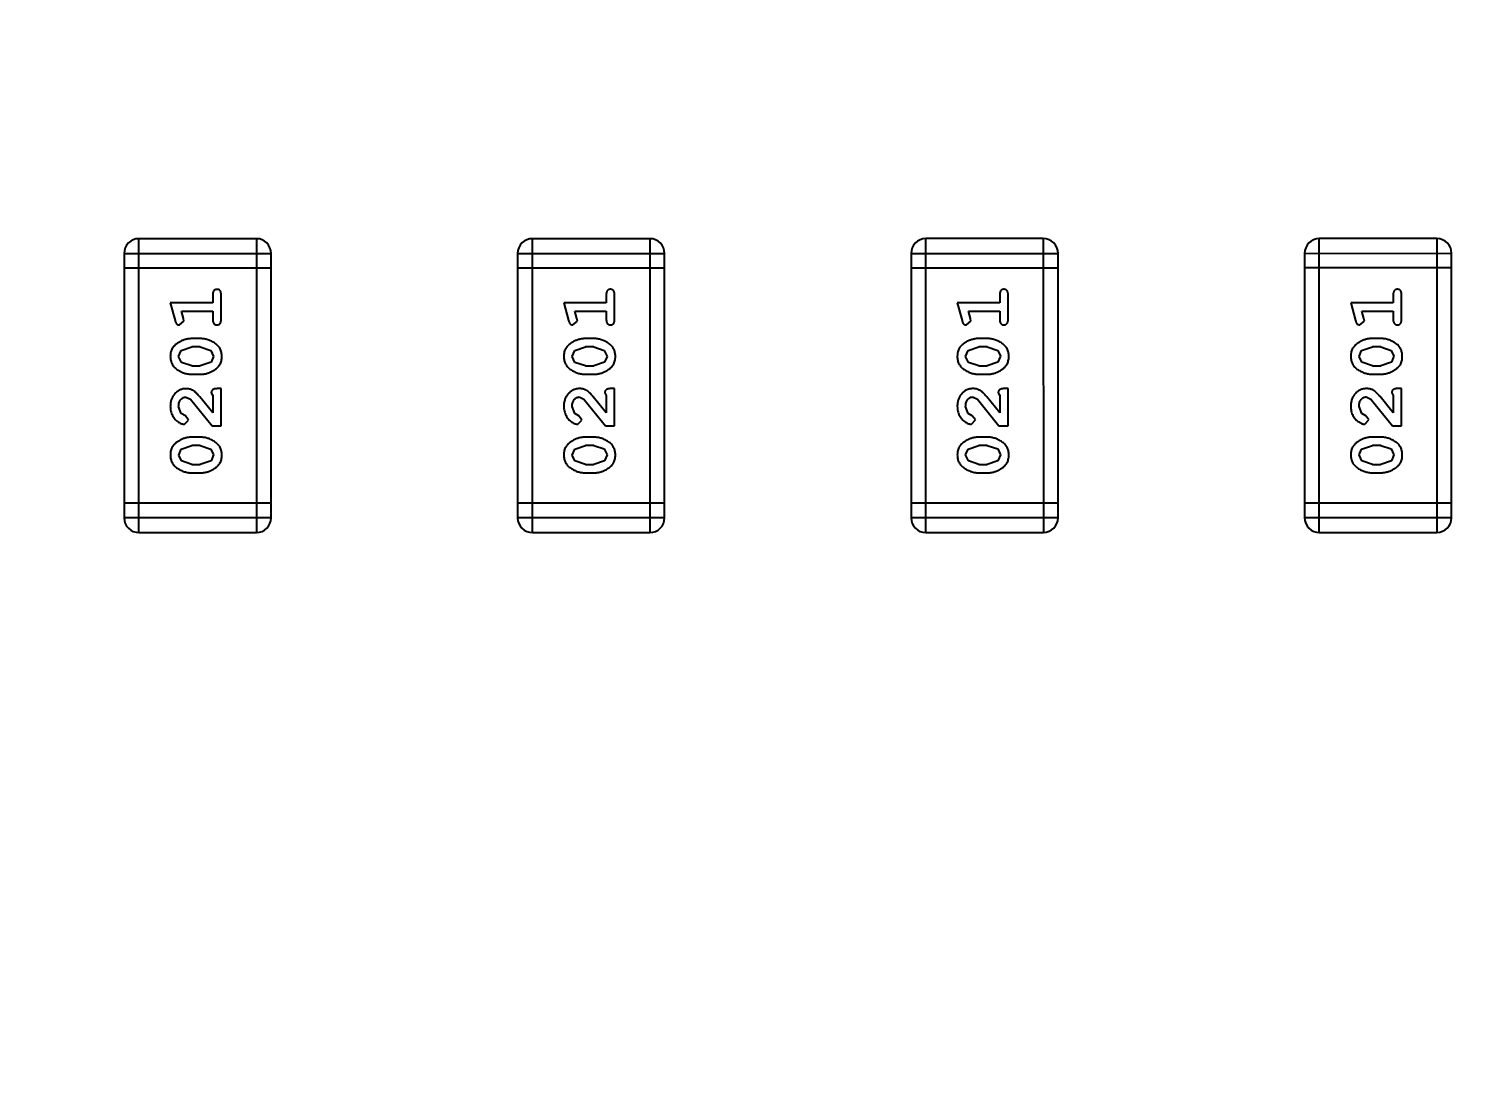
# Model space of a CAD drawing. Header units: millimetres. Extents: x -49 to 153, y -182 to -55.
# Drawn here: x 134.983 to 137.971, y -121.981 to -119.811 of the extents above; entities that cross this region are included whole.
import ezdxf

# ---------------------------------------------------------------- set-up
doc = ezdxf.new("R2010")
doc.units = ezdxf.units.MM
doc.header["$LTSCALE"] = 1.21
doc.header["$MEASUREMENT"] = 0
doc.header["$PDMODE"] = 3
doc.header["$PDSIZE"] = 0.3125
doc.layers.get('0').update_dxf_attribs({"linetype": 'CONTINUOUS'})
doc.layers.get('DEFPOINTS').update_dxf_attribs({"linetype": 'CONTINUOUS'})
doc.layers.add('Dim', color=3, linetype='CONTINUOUS', lineweight=25)
doc.styles.get("Standard").update_dxf_attribs({"font": 'txt', "width": 0.8})
doc.dimstyles.get("Standard").update_dxf_attribs({"dimtxt": 0.15625, "dimasz": 0.1875, "dimexe": 0.125, "dimexo": 0.0625, "dimgap": 0.09, "dimtad": 0, "dimtih": 1, "dimtoh": 1, "dimzin": 4, "dimdsep": 46, "dimtxsty": 'Standard', "dimblk": '_FILLED', "dimblk1": '_FILLED', "dimblk2": '_FILLED', "dimcen": 0.09, "dimazin": 1, "dimtp": 0.01, "dimtm": 0.01, "dimtfac": 1, "dimtofl": 0, "dimtmove": 0, "dimatfit": 3, "dimldrblk": '_FILLED', "dimfxl": 1, "dimtolj": 1, "dimtzin": 4, "dimarcsym": 0})

# ---------------------------------------------------------------- blocks, each defined once
blk = doc.blocks.new('_FILLED')
at = {"color": 0, "linetype": 'ByBlock'}
blk.add_solid([(0, 0), (-1, 0.1667), (-1, -0.1667)], dxfattribs=at)
blk = doc.blocks.new('*D79')
at = {"layer": 'DEFPOINTS', "color": 0}
for p in [(103.9882, -113.9099), (95.9455, -118.3888), (95.7094, -126.5744), (123.0081, -126.5744), (150.6978, -126.5744)]:
    blk.add_point(p, dxfattribs=at)
at = {"layer": 'Dim', "color": 0, "lineweight": -2}
for p, q in [((103.9361, -113.8752), (99.3703, -110.835)), ((95.6469, -126.5744), (94.6096, -126.5744))]:
    blk.add_line(p, q, dxfattribs=at)
for start, end in [(149.38213, 160.15016), (166.19189, 176.95991)]:
    blk.add_arc((123.0081, -126.5744), 28.2735, start, end, dxfattribs=at)
at = {"layer": 'Dim', "color": 0, "lineweight": -2, "xscale": 1.5, "yscale": 1.5, "zscale": 1.5}
for p, rotation in [((99.4744, -110.9043), 57.86208909579157), ((94.7346, -126.5744), 268.4799565881056)]:
    blk.add_blockref('_FILLED', p, dxfattribs=dict(at, rotation=rotation))
at = {"layer": 'Dim', "color": 0, "insert": (95.9455, -118.3888), "char_height": 1.5, "attachment_point": 5, "rotation": 73.171}
blk.add_mtext('\\A1;34%%d', dxfattribs=at)

msp = doc.modelspace()

# ---------------------------------------------------------------- linework, layer by layer
at = {"color": 6, "linetype": 'Continuous'}
for p, q in [((135.4553, -120.246), (135.2114, -120.2461)), ((135.2115, -120.8557), (135.2114, -120.2461)), ((135.4553, -120.246), (135.4553, -120.8556)), ((136.2716, -120.246), (136.0278, -120.246)), ((136.0278, -120.8556), (136.0278, -120.246)), ((136.2716, -120.246), (136.2717, -120.8556)), ((137.0879, -120.2459), (136.8441, -120.2459)), ((136.8442, -120.8555), (136.8441, -120.2459)), ((137.0879, -120.2459), (137.088, -120.8555)), ((137.9043, -120.2459), (137.6604, -120.2459)), ((137.6605, -120.8555), (137.6604, -120.2459)), ((137.9043, -120.2459), (137.9043, -120.8555)), ((135.181, -120.2766), (135.4858, -120.2765)), ((135.181, -120.2766), (135.181, -120.8252)), ((135.4858, -120.8252), (135.4858, -120.2765)), ((135.9973, -120.2765), (136.3021, -120.2765)), ((135.9973, -120.2765), (135.9973, -120.8251)), ((136.3021, -120.8251), (136.3021, -120.2765)), ((136.8136, -120.2764), (137.1184, -120.2764)), ((136.8136, -120.2764), (136.8137, -120.8251)), ((137.1185, -120.825), (137.1184, -120.2764)), ((137.63, -120.2764), (137.9348, -120.2763)), ((137.63, -120.2764), (137.63, -120.825)), ((137.9348, -120.825), (137.9348, -120.2763)), ((135.4858, -120.307), (135.181, -120.307)), ((136.3021, -120.3069), (135.9973, -120.307)), ((137.1184, -120.3069), (136.8136, -120.3069)), ((137.9348, -120.3068), (137.63, -120.3068)), ((135.3648, -120.3621), (135.3648, -120.3794)), ((135.3821, -120.414), (135.3821, -120.3621)), ((136.1812, -120.362), (136.1812, -120.3793)), ((136.1985, -120.4139), (136.1985, -120.362)), ((136.9975, -120.3619), (136.9975, -120.3793)), ((137.0148, -120.4139), (137.0148, -120.3619)), ((137.8138, -120.3619), (137.8138, -120.3792)), ((137.8311, -120.4138), (137.8311, -120.3619)), ((135.3648, -120.3794), (135.2767, -120.3794)), ((135.2767, -120.3794), (135.2866, -120.416)), ((135.2999, -120.3967), (135.3648, -120.3967)), ((135.304, -120.4117), (135.2999, -120.3967)), ((135.3648, -120.3967), (135.3648, -120.414)), ((136.1812, -120.3793), (136.0931, -120.3793)), ((136.0931, -120.3793), (136.103, -120.4159)), ((136.1162, -120.3966), (136.1812, -120.3966)), ((136.1204, -120.4116), (136.1162, -120.3966)), ((136.1812, -120.3966), (136.1812, -120.4139)), ((136.9975, -120.3793), (136.9094, -120.3793)), ((136.9094, -120.3793), (136.9193, -120.4158)), ((136.9325, -120.3966), (136.9975, -120.3966)), ((136.9367, -120.4116), (136.9325, -120.3966)), ((136.9975, -120.3966), (136.9975, -120.4139)), ((137.8138, -120.3792), (137.7257, -120.3792)), ((137.7257, -120.3792), (137.7356, -120.4158)), ((137.7489, -120.3965), (137.8138, -120.3965)), ((137.753, -120.4115), (137.7489, -120.3965)), ((137.8138, -120.3965), (137.8138, -120.4138)), ((135.2958, -120.425), (135.305, -120.4171)), ((135.305, -120.4171), (135.304, -120.4117)), ((136.1121, -120.4249), (136.1214, -120.4171)), ((136.1214, -120.4171), (136.1204, -120.4116)), ((136.9285, -120.4249), (136.9377, -120.417)), ((136.9377, -120.417), (136.9367, -120.4116)), ((137.7448, -120.4248), (137.7541, -120.4169)), ((137.7541, -120.4169), (137.753, -120.4115)), ((135.3391, -120.4533), (135.3213, -120.4533)), ((136.1554, -120.4533), (136.1377, -120.4533)), ((136.9718, -120.4532), (136.954, -120.4532)), ((137.7881, -120.4531), (137.7704, -120.4531)), ((135.294, -120.4903), (135.2993, -120.4782)), ((135.2993, -120.4782), (135.3216, -120.4706)), ((135.3388, -120.4706), (135.3216, -120.4706)), ((135.3388, -120.4706), (135.3606, -120.4779)), ((135.3606, -120.4779), (135.3664, -120.4902)), ((136.1104, -120.4903), (136.1157, -120.4781)), ((136.1157, -120.4781), (136.138, -120.4706)), ((136.1552, -120.4706), (136.138, -120.4706)), ((136.1552, -120.4706), (136.1769, -120.4778)), ((136.1769, -120.4778), (136.1828, -120.4901)), ((136.9267, -120.4902), (136.932, -120.4781)), ((136.932, -120.4781), (136.9543, -120.4705)), ((136.9715, -120.4705), (136.9543, -120.4705)), ((136.9715, -120.4705), (136.9933, -120.4777)), ((136.9933, -120.4777), (136.9991, -120.49)), ((136.9991, -120.49), (136.9938, -120.5022)), ((137.743, -120.4902), (137.7483, -120.478)), ((137.7483, -120.478), (137.7706, -120.4704)), ((137.7878, -120.4704), (137.7706, -120.4704)), ((137.7878, -120.4704), (137.8096, -120.4777)), ((137.8096, -120.4777), (137.8154, -120.49)), ((137.8154, -120.49), (137.8101, -120.5021)), ((135.2998, -120.5027), (135.294, -120.4903)), ((135.3216, -120.51), (135.2998, -120.5027)), ((135.3216, -120.51), (135.3388, -120.51)), ((135.3611, -120.5023), (135.3388, -120.51)), ((135.3664, -120.4902), (135.3611, -120.5023)), ((136.1162, -120.5026), (136.1104, -120.4903)), ((136.138, -120.5099), (136.1162, -120.5026)), ((136.138, -120.5099), (136.1552, -120.5099)), ((136.1775, -120.5022), (136.1552, -120.5099)), ((136.1828, -120.4901), (136.1775, -120.5022)), ((136.9325, -120.5026), (136.9267, -120.4902)), ((136.9543, -120.5098), (136.9325, -120.5026)), ((136.9543, -120.5098), (136.9715, -120.5098)), ((136.9938, -120.5022), (136.9715, -120.5098)), ((137.7488, -120.5025), (137.743, -120.4902)), ((137.7706, -120.5098), (137.7488, -120.5025)), ((137.7706, -120.5098), (137.7878, -120.5098)), ((137.8101, -120.5021), (137.7878, -120.5098)), ((135.3214, -120.5273), (135.3391, -120.5273)), ((136.1377, -120.5272), (136.1554, -120.5272)), ((136.954, -120.5271), (136.9718, -120.5271)), ((137.7704, -120.5271), (137.7881, -120.5271)), ((135.3086, -120.5745), (135.3183, -120.5792)), ((135.3183, -120.5792), (135.3633, -120.6342)), ((135.3648, -120.6075), (135.3378, -120.5739)), ((135.3617, -120.5658), (135.3648, -120.5713)), ((135.3648, -120.5713), (135.3648, -120.6075)), ((135.3821, -120.5571), (135.3743, -120.5571)), ((135.3821, -120.6342), (135.3821, -120.5571)), ((136.1249, -120.5744), (136.1346, -120.5792)), ((136.1346, -120.5792), (136.1796, -120.6342)), ((136.1812, -120.6074), (136.1541, -120.5739)), ((136.178, -120.5657), (136.1812, -120.5712)), ((136.1812, -120.5712), (136.1812, -120.6074)), ((136.1985, -120.5571), (136.1906, -120.5571)), ((136.1985, -120.6342), (136.1985, -120.5571)), ((136.9412, -120.5743), (136.951, -120.5791)), ((136.951, -120.5791), (136.9959, -120.6341)), ((136.9975, -120.6074), (136.9705, -120.5738)), ((136.9944, -120.5657), (136.9975, -120.5712)), ((136.9975, -120.5712), (136.9975, -120.6074)), ((137.0148, -120.557), (137.007, -120.557)), ((137.0148, -120.6341), (137.0148, -120.557)), ((137.7576, -120.5743), (137.7673, -120.579)), ((137.7673, -120.579), (137.8123, -120.634)), ((137.8138, -120.6073), (137.7868, -120.5737)), ((137.8107, -120.5656), (137.8138, -120.5711)), ((137.8138, -120.5711), (137.8138, -120.6073)), ((137.8311, -120.557), (137.8233, -120.557)), ((137.8312, -120.634), (137.8311, -120.557)), ((135.2994, -120.6088), (135.294, -120.594)), ((135.3079, -120.6138), (135.2994, -120.6088)), ((136.1158, -120.6088), (136.1104, -120.5939)), ((136.1243, -120.6137), (136.1158, -120.6088)), ((136.9321, -120.6087), (136.9267, -120.5938)), ((136.9406, -120.6137), (136.9321, -120.6087)), ((137.7484, -120.6086), (137.7431, -120.5938)), ((137.7569, -120.6136), (137.7484, -120.6086)), ((135.3061, -120.6311), (135.3145, -120.6223)), ((135.3145, -120.6223), (135.3079, -120.6138)), ((135.3633, -120.6342), (135.3821, -120.6342)), ((136.1224, -120.631), (136.1308, -120.6222)), ((136.1308, -120.6222), (136.1243, -120.6137)), ((136.1796, -120.6342), (136.1985, -120.6342)), ((136.9387, -120.631), (136.9472, -120.6221)), ((136.9472, -120.6221), (136.9406, -120.6137)), ((136.9959, -120.6341), (137.0148, -120.6341)), ((137.7551, -120.6309), (137.7635, -120.6221)), ((137.7635, -120.6221), (137.7569, -120.6136)), ((137.8123, -120.634), (137.8312, -120.634)), ((135.3391, -120.6578), (135.3214, -120.6578)), ((136.1555, -120.6578), (136.1377, -120.6578)), ((136.9718, -120.6577), (136.954, -120.6577)), ((137.7881, -120.6576), (137.7704, -120.6576)), ((135.2941, -120.6949), (135.2993, -120.6827)), ((135.2999, -120.7072), (135.2941, -120.6949)), ((135.2993, -120.6827), (135.3216, -120.6751)), ((135.3388, -120.6751), (135.3216, -120.6751)), ((135.3388, -120.6751), (135.3606, -120.6824)), ((135.3606, -120.6824), (135.3664, -120.6947)), ((135.3664, -120.6947), (135.3611, -120.7068)), ((136.1104, -120.6948), (136.1157, -120.6826)), ((136.1162, -120.7072), (136.1104, -120.6948)), ((136.1157, -120.6826), (136.138, -120.6751)), ((136.1552, -120.6751), (136.138, -120.6751)), ((136.1552, -120.6751), (136.177, -120.6823)), ((136.177, -120.6823), (136.1828, -120.6946)), ((136.1828, -120.6946), (136.1775, -120.7068)), ((136.9267, -120.6947), (136.932, -120.6826)), ((136.9325, -120.7071), (136.9267, -120.6947)), ((136.932, -120.6826), (136.9543, -120.675)), ((136.9715, -120.675), (136.9543, -120.675)), ((136.9715, -120.675), (136.9933, -120.6823)), ((136.9933, -120.6823), (136.9991, -120.6945)), ((136.9991, -120.6945), (136.9938, -120.7067)), ((137.7431, -120.6947), (137.7483, -120.6825)), ((137.7489, -120.707), (137.7431, -120.6947)), ((137.7483, -120.6825), (137.7706, -120.6749)), ((137.7878, -120.6749), (137.7706, -120.6749)), ((137.7878, -120.6749), (137.8096, -120.6822)), ((137.8096, -120.6822), (137.8154, -120.6945)), ((137.8154, -120.6945), (137.8101, -120.7066)), ((135.3216, -120.7145), (135.2999, -120.7072)), ((135.3216, -120.7145), (135.3388, -120.7145)), ((135.3611, -120.7068), (135.3388, -120.7145)), ((136.138, -120.7144), (136.1162, -120.7072)), ((136.138, -120.7144), (136.1552, -120.7144)), ((136.1775, -120.7068), (136.1552, -120.7144)), ((136.9543, -120.7143), (136.9325, -120.7071)), ((136.9543, -120.7143), (136.9715, -120.7143)), ((136.9938, -120.7067), (136.9715, -120.7143)), ((137.7706, -120.7143), (137.7489, -120.707)), ((137.7706, -120.7143), (137.7878, -120.7143)), ((137.8101, -120.7066), (137.7878, -120.7143)), ((135.3214, -120.7318), (135.3391, -120.7318)), ((136.1377, -120.7317), (136.1555, -120.7317)), ((136.954, -120.7316), (136.9718, -120.7316)), ((137.7704, -120.7316), (137.7881, -120.7316)), ((135.4858, -120.7947), (135.181, -120.7947)), ((136.3021, -120.7946), (135.9973, -120.7946)), ((137.1185, -120.7946), (136.8137, -120.7946)), ((137.9348, -120.7945), (137.63, -120.7945)), ((135.4858, -120.8252), (135.181, -120.8252)), ((136.3021, -120.8251), (135.9973, -120.8251)), ((137.1185, -120.825), (136.8137, -120.8251)), ((137.9348, -120.825), (137.63, -120.825)), ((135.2115, -120.8557), (135.4553, -120.8556)), ((136.0278, -120.8556), (136.2717, -120.8556)), ((136.8442, -120.8555), (137.088, -120.8555)), ((137.6605, -120.8555), (137.9043, -120.8555))]:
    msp.add_line(p, q, dxfattribs=at)
at = {"color": 7, "linetype": 'Continuous'}
msp.add_arc((123.0081, -126.5744), 24.48, 100.97933, 79.01595, dxfattribs=at)
at = {"color": 6, "linetype": 'Continuous'}
for centre, start, end in [((135.2114, -120.2765), 90.0045, 180.0045), ((135.4553, -120.2765), 0.0045, 90.0045), ((136.0278, -120.2765), 90.0045, 180.0045), ((136.2716, -120.2765), 0.0045, 90.0045), ((136.8441, -120.2764), 90.0045, 180.0045), ((137.0879, -120.2764), 0.0045, 90.0045), ((137.6604, -120.2764), 90.0045, 180.0045), ((137.9043, -120.2763), 0.0045, 90.0045), ((135.2115, -120.8252), 180.0045, 270.0045), ((135.4553, -120.8252), 270.0045, 0.0045), ((136.0278, -120.8251), 180.0045, 270.0045), ((136.2717, -120.8251), 270.0045, 0.0045), ((136.8442, -120.8251), 180.0045, 270.0045), ((137.088, -120.825), 270.0045, 0.0045), ((137.6605, -120.825), 180.0045, 270.0045), ((137.9043, -120.825), 270.0045, 0.0045)]:
    msp.add_arc(centre, 0.0305, start, end, dxfattribs=at)
for points, knots in [([(135.3735, -120.3511), (135.3729, -120.3511), (135.3717, -120.3512), (135.37, -120.3517), (135.3685, -120.3525), (135.3672, -120.3537), (135.3661, -120.3552), (135.3653, -120.3572), (135.3649, -120.3595), (135.3648, -120.3612), (135.3648, -120.3621)], [0, 0, 0, 0, 0.11517, 0.223509, 0.328254, 0.438012, 0.553651, 0.682263, 0.830856, 1, 1, 1, 1]), ([(135.3821, -120.3621), (135.3821, -120.3612), (135.3821, -120.3595), (135.3816, -120.3572), (135.3809, -120.3552), (135.3798, -120.3537), (135.3785, -120.3525), (135.377, -120.3517), (135.3753, -120.3512), (135.3741, -120.3511), (135.3735, -120.3511)], [0, 0, 0, 0, 0.169012, 0.317488, 0.445429, 0.560977, 0.67065, 0.776666, 0.88492, 1, 1, 1, 1]), ([(136.1898, -120.351), (136.1892, -120.351), (136.188, -120.3511), (136.1863, -120.3516), (136.1848, -120.3524), (136.1835, -120.3536), (136.1824, -120.3552), (136.1817, -120.3571), (136.1812, -120.3594), (136.1812, -120.3611), (136.1812, -120.362)], [0, 0, 0, 0, 0.11517, 0.223509, 0.328254, 0.438012, 0.553651, 0.682263, 0.830856, 1, 1, 1, 1]), ([(136.1985, -120.362), (136.1985, -120.3611), (136.1984, -120.3594), (136.1979, -120.3571), (136.1972, -120.3551), (136.1961, -120.3536), (136.1948, -120.3524), (136.1933, -120.3516), (136.1916, -120.3511), (136.1904, -120.351), (136.1898, -120.351)], [0, 0, 0, 0, 0.169012, 0.317488, 0.445429, 0.560977, 0.67065, 0.776666, 0.88492, 1, 1, 1, 1]), ([(137.0061, -120.3509), (137.0055, -120.351), (137.0044, -120.351), (137.0027, -120.3515), (137.0012, -120.3524), (136.9999, -120.3535), (136.9988, -120.3551), (136.998, -120.357), (136.9976, -120.3594), (136.9975, -120.3611), (136.9975, -120.3619)], [0, 0, 0, 0, 0.11517, 0.223509, 0.328254, 0.438012, 0.553651, 0.682263, 0.830856, 1, 1, 1, 1]), ([(137.0148, -120.3619), (137.0148, -120.3611), (137.0147, -120.3594), (137.0143, -120.357), (137.0136, -120.3551), (137.0125, -120.3535), (137.0111, -120.3524), (137.0096, -120.3515), (137.0079, -120.351), (137.0068, -120.351), (137.0061, -120.3509)], [0, 0, 0, 0, 0.169012, 0.317488, 0.445429, 0.560977, 0.67065, 0.776666, 0.88492, 1, 1, 1, 1]), ([(137.8225, -120.3509), (137.8219, -120.3509), (137.8207, -120.351), (137.819, -120.3515), (137.8175, -120.3523), (137.8162, -120.3535), (137.8151, -120.355), (137.8144, -120.357), (137.8139, -120.3593), (137.8138, -120.361), (137.8138, -120.3619)], [0, 0, 0, 0, 0.11517, 0.223509, 0.328254, 0.438012, 0.553651, 0.682263, 0.830856, 1, 1, 1, 1]), ([(137.8311, -120.3619), (137.8311, -120.361), (137.8311, -120.3593), (137.8306, -120.357), (137.8299, -120.355), (137.8288, -120.3535), (137.8275, -120.3523), (137.826, -120.3515), (137.8243, -120.351), (137.8231, -120.3509), (137.8225, -120.3509)], [0, 0, 0, 0, 0.169012, 0.317488, 0.445429, 0.560977, 0.67065, 0.776666, 0.88492, 1, 1, 1, 1]), ([(135.2866, -120.416), (135.2869, -120.4168), (135.2873, -120.4184), (135.2882, -120.4205), (135.2891, -120.4221), (135.2901, -120.4233), (135.2913, -120.4241), (135.2926, -120.4246), (135.2941, -120.425), (135.2952, -120.425), (135.2958, -120.425)], [0, 0, 0, 0, 0.187321, 0.344927, 0.475328, 0.579604, 0.674244, 0.773631, 0.882025, 1, 1, 1, 1]), ([(135.3648, -120.414), (135.3648, -120.4149), (135.3649, -120.4166), (135.3653, -120.4189), (135.3661, -120.4209), (135.3672, -120.4224), (135.3685, -120.4236), (135.37, -120.4244), (135.3717, -120.4249), (135.3729, -120.425), (135.3735, -120.425)], [0, 0, 0, 0, 0.169102, 0.317658, 0.446239, 0.563118, 0.671828, 0.776546, 0.884858, 1, 1, 1, 1]), ([(135.3735, -120.425), (135.3741, -120.425), (135.3753, -120.4249), (135.377, -120.4244), (135.3785, -120.4236), (135.3798, -120.4224), (135.3809, -120.4209), (135.3816, -120.4189), (135.3821, -120.4166), (135.3821, -120.4149), (135.3821, -120.414)], [0, 0, 0, 0, 0.115051, 0.223278, 0.329269, 0.437893, 0.554681, 0.682591, 0.83103, 1, 1, 1, 1]), ([(136.103, -120.4159), (136.1032, -120.4167), (136.1037, -120.4183), (136.1045, -120.4204), (136.1054, -120.422), (136.1065, -120.4232), (136.1076, -120.424), (136.109, -120.4245), (136.1105, -120.4249), (136.1116, -120.4249), (136.1121, -120.4249)], [0, 0, 0, 0, 0.187321, 0.344927, 0.475328, 0.579604, 0.674244, 0.773631, 0.882025, 1, 1, 1, 1]), ([(136.1812, -120.4139), (136.1812, -120.4148), (136.1812, -120.4165), (136.1817, -120.4188), (136.1825, -120.4208), (136.1835, -120.4224), (136.1849, -120.4235), (136.1863, -120.4243), (136.188, -120.4248), (136.1892, -120.4249), (136.1898, -120.4249)], [0, 0, 0, 0, 0.169102, 0.317658, 0.446239, 0.563118, 0.671828, 0.776546, 0.884858, 1, 1, 1, 1]), ([(136.1898, -120.4249), (136.1904, -120.4249), (136.1916, -120.4248), (136.1933, -120.4243), (136.1948, -120.4235), (136.1962, -120.4224), (136.1972, -120.4208), (136.1979, -120.4188), (136.1984, -120.4165), (136.1985, -120.4148), (136.1985, -120.4139)], [0, 0, 0, 0, 0.115051, 0.223278, 0.329269, 0.437893, 0.554681, 0.682591, 0.83103, 1, 1, 1, 1]), ([(136.9193, -120.4158), (136.9195, -120.4167), (136.92, -120.4182), (136.9209, -120.4203), (136.9218, -120.422), (136.9228, -120.4232), (136.924, -120.424), (136.9253, -120.4245), (136.9268, -120.4248), (136.9279, -120.4249), (136.9285, -120.4249)], [0, 0, 0, 0, 0.187321, 0.344927, 0.475328, 0.579604, 0.674244, 0.773631, 0.882025, 1, 1, 1, 1]), ([(136.9975, -120.4139), (136.9975, -120.4148), (136.9976, -120.4164), (136.998, -120.4188), (136.9988, -120.4207), (136.9998, -120.4223), (137.0012, -120.4234), (137.0027, -120.4243), (137.0044, -120.4248), (137.0055, -120.4248), (137.0062, -120.4249)], [0, 0, 0, 0, 0.169102, 0.317658, 0.446239, 0.563118, 0.671828, 0.776546, 0.884858, 1, 1, 1, 1]), ([(137.0062, -120.4249), (137.0068, -120.4248), (137.0079, -120.4248), (137.0096, -120.4243), (137.0111, -120.4234), (137.0125, -120.4223), (137.0136, -120.4207), (137.0143, -120.4188), (137.0147, -120.4164), (137.0148, -120.4148), (137.0148, -120.4139)], [0, 0, 0, 0, 0.115051, 0.223278, 0.329269, 0.437893, 0.554681, 0.682591, 0.83103, 1, 1, 1, 1]), ([(137.7356, -120.4158), (137.7359, -120.4166), (137.7363, -120.4182), (137.7372, -120.4203), (137.7381, -120.4219), (137.7391, -120.4231), (137.7403, -120.4239), (137.7416, -120.4244), (137.7432, -120.4248), (137.7442, -120.4248), (137.7448, -120.4248)], [0, 0, 0, 0, 0.187321, 0.344927, 0.475328, 0.579604, 0.674244, 0.773631, 0.882025, 1, 1, 1, 1]), ([(137.8138, -120.4138), (137.8139, -120.4147), (137.8139, -120.4164), (137.8144, -120.4187), (137.8151, -120.4207), (137.8162, -120.4222), (137.8175, -120.4234), (137.819, -120.4242), (137.8207, -120.4247), (137.8219, -120.4248), (137.8225, -120.4248)], [0, 0, 0, 0, 0.169102, 0.317658, 0.446239, 0.563118, 0.671828, 0.776546, 0.884858, 1, 1, 1, 1]), ([(137.8225, -120.4248), (137.8231, -120.4248), (137.8243, -120.4247), (137.826, -120.4242), (137.8275, -120.4234), (137.8288, -120.4222), (137.8299, -120.4207), (137.8306, -120.4187), (137.8311, -120.4164), (137.8311, -120.4147), (137.8311, -120.4138)], [0, 0, 0, 0, 0.115051, 0.223278, 0.329269, 0.437893, 0.554681, 0.682591, 0.83103, 1, 1, 1, 1]), ([(135.3213, -120.4533), (135.3203, -120.4533), (135.3181, -120.4534), (135.3149, -120.4537), (135.3118, -120.4542), (135.3087, -120.4549), (135.3056, -120.4558), (135.3026, -120.4569), (135.2997, -120.4582), (135.2968, -120.4597), (135.2941, -120.4613), (135.2915, -120.4629), (135.2892, -120.4646), (135.2871, -120.4663), (135.2852, -120.468), (135.2836, -120.4697), (135.2822, -120.4714), (135.2806, -120.4738), (135.279, -120.477), (135.2777, -120.4811), (135.2769, -120.4857), (135.2768, -120.4888), (135.2767, -120.4905)], [0, 0, 0, 0, 0.049855, 0.099516, 0.148482, 0.19758, 0.246804, 0.296268, 0.346517, 0.397047, 0.446826, 0.49336, 0.537801, 0.579207, 0.617974, 0.654833, 0.689171, 0.722088, 0.786392, 0.853518, 0.924186, 1, 1, 1, 1]), ([(135.3837, -120.4902), (135.3837, -120.4888), (135.3836, -120.486), (135.3829, -120.4819), (135.3818, -120.478), (135.3802, -120.4744), (135.3781, -120.4711), (135.3756, -120.4681), (135.3727, -120.4653), (135.3693, -120.4628), (135.3657, -120.4606), (135.362, -120.4587), (135.3583, -120.457), (135.3545, -120.4557), (135.3507, -120.4546), (135.3469, -120.4539), (135.343, -120.4534), (135.3404, -120.4534), (135.3391, -120.4533)], [0, 0, 0, 0, 0.067217, 0.131051, 0.19272, 0.252824, 0.312745, 0.373449, 0.436041, 0.501494, 0.567761, 0.632087, 0.695096, 0.757109, 0.817993, 0.878657, 0.939311, 1, 1, 1, 1]), ([(136.1377, -120.4533), (136.1366, -120.4533), (136.1345, -120.4533), (136.1313, -120.4536), (136.1281, -120.4541), (136.125, -120.4548), (136.122, -120.4557), (136.119, -120.4569), (136.116, -120.4581), (136.1131, -120.4596), (136.1104, -120.4612), (136.1078, -120.4629), (136.1055, -120.4645), (136.1034, -120.4662), (136.1016, -120.4679), (136.0999, -120.4696), (136.0985, -120.4714), (136.0969, -120.4737), (136.0953, -120.4769), (136.094, -120.4811), (136.0932, -120.4856), (136.0931, -120.4888), (136.0931, -120.4904)], [0, 0, 0, 0, 0.049855, 0.099516, 0.148482, 0.19758, 0.246804, 0.296268, 0.346517, 0.397047, 0.446826, 0.49336, 0.537801, 0.579207, 0.617974, 0.654833, 0.689171, 0.722088, 0.786392, 0.853518, 0.924186, 1, 1, 1, 1]), ([(136.2001, -120.4901), (136.2, -120.4887), (136.1999, -120.4859), (136.1992, -120.4818), (136.1981, -120.478), (136.1965, -120.4744), (136.1945, -120.4711), (136.192, -120.468), (136.189, -120.4652), (136.1856, -120.4628), (136.182, -120.4606), (136.1784, -120.4586), (136.1746, -120.457), (136.1709, -120.4556), (136.1671, -120.4546), (136.1632, -120.4538), (136.1593, -120.4533), (136.1567, -120.4533), (136.1554, -120.4533)], [0, 0, 0, 0, 0.067217, 0.131051, 0.19272, 0.252824, 0.312745, 0.373449, 0.436041, 0.501494, 0.567761, 0.632087, 0.695096, 0.757109, 0.817993, 0.878657, 0.939311, 1, 1, 1, 1]), ([(136.954, -120.4532), (136.9529, -120.4532), (136.9508, -120.4533), (136.9476, -120.4535), (136.9445, -120.4541), (136.9414, -120.4548), (136.9383, -120.4557), (136.9353, -120.4568), (136.9323, -120.4581), (136.9295, -120.4596), (136.9267, -120.4612), (136.9242, -120.4628), (136.9219, -120.4645), (136.9198, -120.4661), (136.9179, -120.4679), (136.9163, -120.4696), (136.9148, -120.4713), (136.9133, -120.4737), (136.9117, -120.4768), (136.9104, -120.481), (136.9096, -120.4855), (136.9095, -120.4887), (136.9094, -120.4903)], [0, 0, 0, 0, 0.049855, 0.099516, 0.148482, 0.19758, 0.246804, 0.296268, 0.346517, 0.397047, 0.446826, 0.49336, 0.537801, 0.579207, 0.617974, 0.654833, 0.689171, 0.722088, 0.786392, 0.853518, 0.924186, 1, 1, 1, 1]), ([(137.0164, -120.4901), (137.0163, -120.4886), (137.0163, -120.4858), (137.0156, -120.4817), (137.0144, -120.4779), (137.0128, -120.4743), (137.0108, -120.471), (137.0083, -120.468), (137.0054, -120.4651), (137.002, -120.4627), (136.9984, -120.4605), (136.9947, -120.4585), (136.991, -120.4569), (136.9872, -120.4555), (136.9834, -120.4545), (136.9796, -120.4537), (136.9757, -120.4533), (136.9731, -120.4532), (136.9718, -120.4532)], [0, 0, 0, 0, 0.067217, 0.131051, 0.19272, 0.252824, 0.312745, 0.373449, 0.436041, 0.501494, 0.567761, 0.632087, 0.695096, 0.757109, 0.817993, 0.878657, 0.939311, 1, 1, 1, 1]), ([(137.7704, -120.4531), (137.7693, -120.4532), (137.7671, -120.4532), (137.7639, -120.4535), (137.7608, -120.454), (137.7577, -120.4547), (137.7547, -120.4556), (137.7516, -120.4567), (137.7487, -120.458), (137.7458, -120.4595), (137.7431, -120.4611), (137.7405, -120.4627), (137.7382, -120.4644), (137.7361, -120.4661), (137.7342, -120.4678), (137.7326, -120.4695), (137.7312, -120.4712), (137.7296, -120.4736), (137.728, -120.4768), (137.7267, -120.4809), (137.7259, -120.4855), (137.7258, -120.4886), (137.7257, -120.4903)], [0, 0, 0, 0, 0.049855, 0.099516, 0.148482, 0.19758, 0.246804, 0.296268, 0.346517, 0.397047, 0.446826, 0.49336, 0.537801, 0.579207, 0.617974, 0.654833, 0.689171, 0.722088, 0.786392, 0.853518, 0.924186, 1, 1, 1, 1]), ([(137.8327, -120.49), (137.8327, -120.4886), (137.8326, -120.4858), (137.8319, -120.4817), (137.8308, -120.4778), (137.8292, -120.4743), (137.8272, -120.4709), (137.8246, -120.4679), (137.8217, -120.4651), (137.8183, -120.4626), (137.8147, -120.4604), (137.811, -120.4585), (137.8073, -120.4568), (137.8036, -120.4555), (137.7997, -120.4544), (137.7959, -120.4537), (137.792, -120.4532), (137.7894, -120.4532), (137.7881, -120.4531)], [0, 0, 0, 0, 0.067217, 0.131051, 0.19272, 0.252824, 0.312745, 0.373449, 0.436041, 0.501494, 0.567761, 0.632087, 0.695096, 0.757109, 0.817993, 0.878657, 0.939311, 1, 1, 1, 1]), ([(137.7881, -120.5271), (137.7892, -120.5271), (137.7913, -120.527), (137.7945, -120.5267), (137.7976, -120.5262), (137.8007, -120.5255), (137.8038, -120.5247), (137.8067, -120.5235), (137.8097, -120.5223), (137.8126, -120.5208), (137.8153, -120.5192), (137.8179, -120.5176), (137.8202, -120.5159), (137.8223, -120.5143), (137.8241, -120.5126), (137.8258, -120.5109), (137.8272, -120.5092), (137.8288, -120.5068), (137.8304, -120.5036), (137.8317, -120.4994), (137.8326, -120.4948), (137.8327, -120.4917), (137.8327, -120.49)], [0, 0, 0, 0, 0.049886, 0.09882, 0.148132, 0.19689, 0.246038, 0.295176, 0.345305, 0.395692, 0.445312, 0.491875, 0.535813, 0.577009, 0.616081, 0.652689, 0.687585, 0.720206, 0.785062, 0.85223, 0.923759, 1, 1, 1, 1]), ([(135.2767, -120.4905), (135.2768, -120.4919), (135.2768, -120.4947), (135.2776, -120.4988), (135.2787, -120.5026), (135.2803, -120.5062), (135.2823, -120.5095), (135.2848, -120.5126), (135.2878, -120.5153), (135.2912, -120.5178), (135.2948, -120.52), (135.2985, -120.5219), (135.3022, -120.5236), (135.3059, -120.5249), (135.3097, -120.526), (135.3136, -120.5267), (135.3174, -120.5272), (135.32, -120.5272), (135.3214, -120.5273)], [0, 0, 0, 0, 0.06692, 0.130834, 0.19258, 0.252759, 0.312631, 0.373411, 0.436359, 0.501894, 0.568244, 0.632472, 0.69556, 0.757163, 0.818592, 0.878885, 0.939235, 1, 1, 1, 1]), ([(135.3391, -120.5273), (135.3402, -120.5272), (135.3423, -120.5272), (135.3455, -120.5269), (135.3486, -120.5264), (135.3517, -120.5257), (135.3547, -120.5248), (135.3577, -120.5237), (135.3607, -120.5225), (135.3636, -120.521), (135.3663, -120.5194), (135.3689, -120.5178), (135.3712, -120.5161), (135.3733, -120.5145), (135.3751, -120.5128), (135.3768, -120.5111), (135.3782, -120.5093), (135.3798, -120.507), (135.3814, -120.5038), (135.3827, -120.4996), (135.3836, -120.495), (135.3837, -120.4919), (135.3837, -120.4902)], [0, 0, 0, 0, 0.049886, 0.09882, 0.148132, 0.19689, 0.246038, 0.295176, 0.345305, 0.395692, 0.445312, 0.491875, 0.535813, 0.577009, 0.616081, 0.652689, 0.687585, 0.720206, 0.785062, 0.85223, 0.923759, 1, 1, 1, 1]), ([(136.0931, -120.4904), (136.0931, -120.4918), (136.0932, -120.4947), (136.0939, -120.4987), (136.095, -120.5026), (136.0966, -120.5061), (136.0987, -120.5094), (136.1012, -120.5125), (136.1042, -120.5153), (136.1075, -120.5177), (136.1111, -120.5199), (136.1148, -120.5219), (136.1185, -120.5235), (136.1223, -120.5249), (136.1261, -120.5259), (136.1299, -120.5267), (136.1338, -120.5271), (136.1364, -120.5272), (136.1377, -120.5272)], [0, 0, 0, 0, 0.06692, 0.130834, 0.19258, 0.252759, 0.312631, 0.373411, 0.436359, 0.501894, 0.568244, 0.632472, 0.69556, 0.757163, 0.818592, 0.878885, 0.939235, 1, 1, 1, 1]), ([(136.1554, -120.5272), (136.1565, -120.5272), (136.1586, -120.5271), (136.1618, -120.5268), (136.165, -120.5263), (136.168, -120.5256), (136.1711, -120.5248), (136.1741, -120.5236), (136.177, -120.5224), (136.1799, -120.5209), (136.1827, -120.5193), (136.1852, -120.5177), (136.1875, -120.5161), (136.1896, -120.5144), (136.1915, -120.5127), (136.1932, -120.511), (136.1946, -120.5093), (136.1962, -120.5069), (136.1978, -120.5037), (136.1991, -120.4995), (136.1999, -120.495), (136.2, -120.4918), (136.2001, -120.4901)], [0, 0, 0, 0, 0.049886, 0.09882, 0.148132, 0.19689, 0.246038, 0.295176, 0.345305, 0.395692, 0.445312, 0.491875, 0.535813, 0.577009, 0.616081, 0.652689, 0.687585, 0.720206, 0.785062, 0.85223, 0.923759, 1, 1, 1, 1]), ([(136.9094, -120.4903), (136.9094, -120.4918), (136.9095, -120.4946), (136.9102, -120.4987), (136.9114, -120.5025), (136.9129, -120.5061), (136.915, -120.5094), (136.9175, -120.5124), (136.9205, -120.5152), (136.9239, -120.5177), (136.9275, -120.5199), (136.9312, -120.5218), (136.9349, -120.5235), (136.9386, -120.5248), (136.9424, -120.5259), (136.9463, -120.5266), (136.9501, -120.5271), (136.9527, -120.5271), (136.954, -120.5271)], [0, 0, 0, 0, 0.06692, 0.130834, 0.19258, 0.252759, 0.312631, 0.373411, 0.436359, 0.501894, 0.568244, 0.632472, 0.69556, 0.757163, 0.818592, 0.878885, 0.939235, 1, 1, 1, 1]), ([(136.9718, -120.5271), (136.9728, -120.5271), (136.975, -120.5271), (136.9782, -120.5268), (136.9813, -120.5263), (136.9844, -120.5256), (136.9874, -120.5247), (136.9904, -120.5236), (136.9934, -120.5223), (136.9963, -120.5208), (136.999, -120.5193), (137.0015, -120.5176), (137.0038, -120.516), (137.006, -120.5144), (137.0078, -120.5127), (137.0095, -120.511), (137.0109, -120.5092), (137.0125, -120.5069), (137.0141, -120.5037), (137.0154, -120.4995), (137.0162, -120.4949), (137.0163, -120.4917), (137.0164, -120.4901)], [0, 0, 0, 0, 0.049886, 0.09882, 0.148132, 0.19689, 0.246038, 0.295176, 0.345305, 0.395692, 0.445312, 0.491875, 0.535813, 0.577009, 0.616081, 0.652689, 0.687585, 0.720206, 0.785062, 0.85223, 0.923759, 1, 1, 1, 1]), ([(137.7257, -120.4903), (137.7258, -120.4917), (137.7259, -120.4945), (137.7266, -120.4986), (137.7277, -120.5024), (137.7293, -120.506), (137.7313, -120.5093), (137.7338, -120.5124), (137.7368, -120.5152), (137.7402, -120.5176), (137.7438, -120.5198), (137.7475, -120.5217), (137.7512, -120.5234), (137.755, -120.5247), (137.7587, -120.5258), (137.7626, -120.5265), (137.7665, -120.527), (137.7691, -120.527), (137.7704, -120.5271)], [0, 0, 0, 0, 0.06692, 0.130834, 0.19258, 0.252759, 0.312631, 0.373411, 0.436359, 0.501894, 0.568244, 0.632472, 0.69556, 0.757163, 0.818592, 0.878885, 0.939235, 1, 1, 1, 1]), ([(135.3095, -120.5572), (135.3084, -120.5572), (135.3062, -120.5573), (135.303, -120.5577), (135.2999, -120.5586), (135.2969, -120.5597), (135.294, -120.5611), (135.2913, -120.5629), (135.2887, -120.565), (135.2863, -120.5674), (135.2841, -120.5701), (135.2821, -120.5729), (135.2804, -120.576), (135.2791, -120.5792), (135.278, -120.5826), (135.2773, -120.5862), (135.2768, -120.5899), (135.2768, -120.5925), (135.2767, -120.5938)], [0, 0, 0, 0, 0.060981, 0.120256, 0.178148, 0.236115, 0.293993, 0.352864, 0.413358, 0.476056, 0.539296, 0.602396, 0.665116, 0.728325, 0.792919, 0.859317, 0.928302, 1, 1, 1, 1]), ([(135.294, -120.594), (135.2941, -120.5925), (135.2942, -120.5899), (135.295, -120.586), (135.2964, -120.5827), (135.2983, -120.5798), (135.3006, -120.5775), (135.3031, -120.5757), (135.3058, -120.5747), (135.3076, -120.5745), (135.3086, -120.5745)], [0, 0, 0, 0, 0.156344, 0.299348, 0.4327, 0.561, 0.682299, 0.791883, 0.89611, 1, 1, 1, 1]), ([(135.3378, -120.5739), (135.337, -120.573), (135.3355, -120.5713), (135.3333, -120.569), (135.3312, -120.5669), (135.3292, -120.565), (135.3274, -120.5634), (135.3256, -120.562), (135.3239, -120.5609), (135.3219, -120.5598), (135.3193, -120.5587), (135.3162, -120.5578), (135.3129, -120.5572), (135.3106, -120.5572), (135.3095, -120.5572)], [0, 0, 0, 0, 0.103002, 0.197728, 0.285279, 0.365235, 0.437224, 0.502446, 0.560545, 0.611446, 0.707576, 0.80349, 0.900532, 1, 1, 1, 1]), ([(135.3743, -120.5571), (135.3732, -120.5572), (135.3712, -120.5572), (135.3685, -120.5577), (135.3663, -120.5583), (135.3645, -120.5594), (135.3632, -120.5607), (135.3623, -120.5622), (135.3618, -120.5639), (135.3617, -120.5652), (135.3617, -120.5658)], [0, 0, 0, 0, 0.1844, 0.34094, 0.473574, 0.586824, 0.690029, 0.789175, 0.890445, 1, 1, 1, 1]), ([(136.1259, -120.5571), (136.1247, -120.5571), (136.1225, -120.5572), (136.1193, -120.5577), (136.1162, -120.5585), (136.1132, -120.5596), (136.1104, -120.5611), (136.1077, -120.5629), (136.1051, -120.565), (136.1026, -120.5674), (136.1004, -120.57), (136.0984, -120.5729), (136.0968, -120.5759), (136.0954, -120.5791), (136.0944, -120.5825), (136.0936, -120.5861), (136.0932, -120.5899), (136.0931, -120.5925), (136.0931, -120.5938)], [0, 0, 0, 0, 0.060981, 0.120256, 0.178148, 0.236115, 0.293993, 0.352864, 0.413358, 0.476056, 0.539296, 0.602396, 0.665116, 0.728325, 0.792919, 0.859317, 0.928302, 1, 1, 1, 1]), ([(136.1104, -120.5939), (136.1104, -120.5925), (136.1105, -120.5898), (136.1114, -120.586), (136.1127, -120.5826), (136.1147, -120.5797), (136.1169, -120.5774), (136.1194, -120.5756), (136.1221, -120.5746), (136.124, -120.5745), (136.1249, -120.5744)], [0, 0, 0, 0, 0.156344, 0.299348, 0.4327, 0.561, 0.682299, 0.791883, 0.89611, 1, 1, 1, 1]), ([(136.1541, -120.5739), (136.1534, -120.573), (136.1519, -120.5713), (136.1497, -120.5689), (136.1476, -120.5668), (136.1456, -120.5649), (136.1437, -120.5633), (136.1419, -120.562), (136.1403, -120.5608), (136.1382, -120.5597), (136.1357, -120.5587), (136.1325, -120.5577), (136.1292, -120.5572), (136.127, -120.5571), (136.1259, -120.5571)], [0, 0, 0, 0, 0.103002, 0.197728, 0.285279, 0.365235, 0.437224, 0.502446, 0.560545, 0.611446, 0.707576, 0.80349, 0.900532, 1, 1, 1, 1]), ([(136.1906, -120.5571), (136.1896, -120.5571), (136.1876, -120.5571), (136.1849, -120.5576), (136.1826, -120.5583), (136.1809, -120.5593), (136.1796, -120.5606), (136.1787, -120.5622), (136.1781, -120.5639), (136.1781, -120.5651), (136.178, -120.5657)], [0, 0, 0, 0, 0.1844, 0.34094, 0.473574, 0.586824, 0.690029, 0.789175, 0.890445, 1, 1, 1, 1]), ([(136.9422, -120.557), (136.9411, -120.5571), (136.9389, -120.5571), (136.9356, -120.5576), (136.9325, -120.5584), (136.9295, -120.5596), (136.9267, -120.561), (136.924, -120.5628), (136.9214, -120.5649), (136.919, -120.5673), (136.9167, -120.5699), (136.9147, -120.5728), (136.9131, -120.5758), (136.9117, -120.5791), (136.9107, -120.5825), (136.9099, -120.586), (136.9095, -120.5898), (136.9094, -120.5924), (136.9094, -120.5937)], [0, 0, 0, 0, 0.060981, 0.120256, 0.178148, 0.236115, 0.293993, 0.352864, 0.413358, 0.476056, 0.539296, 0.602396, 0.665116, 0.728325, 0.792919, 0.859317, 0.928302, 1, 1, 1, 1]), ([(136.9267, -120.5938), (136.9268, -120.5924), (136.9269, -120.5897), (136.9277, -120.5859), (136.9291, -120.5825), (136.931, -120.5796), (136.9333, -120.5773), (136.9357, -120.5756), (136.9384, -120.5745), (136.9403, -120.5744), (136.9412, -120.5743)], [0, 0, 0, 0, 0.156344, 0.299348, 0.4327, 0.561, 0.682299, 0.791883, 0.89611, 1, 1, 1, 1]), ([(136.9705, -120.5738), (136.9697, -120.5729), (136.9682, -120.5712), (136.966, -120.5688), (136.9639, -120.5667), (136.9619, -120.5649), (136.96, -120.5632), (136.9583, -120.5619), (136.9566, -120.5608), (136.9546, -120.5597), (136.952, -120.5586), (136.9488, -120.5577), (136.9456, -120.5571), (136.9433, -120.5571), (136.9422, -120.557)], [0, 0, 0, 0, 0.103002, 0.197728, 0.285279, 0.365235, 0.437224, 0.502446, 0.560545, 0.611446, 0.707576, 0.80349, 0.900532, 1, 1, 1, 1]), ([(137.007, -120.557), (137.0059, -120.557), (137.0039, -120.5571), (137.0012, -120.5575), (136.999, -120.5582), (136.9972, -120.5593), (136.9959, -120.5606), (136.995, -120.5621), (136.9944, -120.5638), (136.9944, -120.565), (136.9944, -120.5657)], [0, 0, 0, 0, 0.1844, 0.34094, 0.473574, 0.586824, 0.690029, 0.789175, 0.890445, 1, 1, 1, 1]), ([(137.7585, -120.557), (137.7574, -120.557), (137.7552, -120.5571), (137.752, -120.5575), (137.7489, -120.5584), (137.7459, -120.5595), (137.743, -120.561), (137.7403, -120.5627), (137.7377, -120.5648), (137.7353, -120.5672), (137.7331, -120.5699), (137.7311, -120.5727), (137.7294, -120.5758), (137.7281, -120.579), (137.727, -120.5824), (137.7263, -120.586), (137.7258, -120.5898), (137.7258, -120.5923), (137.7257, -120.5936)], [0, 0, 0, 0, 0.060981, 0.120256, 0.178148, 0.236115, 0.293993, 0.352864, 0.413358, 0.476056, 0.539296, 0.602396, 0.665116, 0.728325, 0.792919, 0.859317, 0.928302, 1, 1, 1, 1]), ([(137.7431, -120.5938), (137.7431, -120.5924), (137.7432, -120.5897), (137.744, -120.5858), (137.7454, -120.5825), (137.7473, -120.5796), (137.7496, -120.5773), (137.7521, -120.5755), (137.7548, -120.5745), (137.7566, -120.5743), (137.7576, -120.5743)], [0, 0, 0, 0, 0.156344, 0.299348, 0.4327, 0.561, 0.682299, 0.791883, 0.89611, 1, 1, 1, 1]), ([(137.7868, -120.5737), (137.786, -120.5728), (137.7845, -120.5712), (137.7823, -120.5688), (137.7802, -120.5667), (137.7782, -120.5648), (137.7764, -120.5632), (137.7746, -120.5618), (137.773, -120.5607), (137.7709, -120.5596), (137.7683, -120.5585), (137.7652, -120.5576), (137.7619, -120.5571), (137.7596, -120.557), (137.7585, -120.557)], [0, 0, 0, 0, 0.103002, 0.197728, 0.285279, 0.365235, 0.437224, 0.502446, 0.560545, 0.611446, 0.707576, 0.80349, 0.900532, 1, 1, 1, 1]), ([(137.8233, -120.557), (137.8222, -120.557), (137.8202, -120.557), (137.8175, -120.5575), (137.8153, -120.5581), (137.8135, -120.5592), (137.8123, -120.5605), (137.8113, -120.562), (137.8108, -120.5638), (137.8107, -120.565), (137.8107, -120.5656)], [0, 0, 0, 0, 0.1844, 0.34094, 0.473574, 0.586824, 0.690029, 0.789175, 0.890445, 1, 1, 1, 1]), ([(135.2767, -120.5938), (135.2768, -120.5955), (135.2769, -120.5989), (135.2778, -120.6038), (135.2792, -120.6086), (135.2812, -120.6131), (135.2836, -120.6172), (135.2865, -120.6209), (135.2897, -120.624), (135.2933, -120.6265), (135.2969, -120.6285), (135.3002, -120.6299), (135.3032, -120.6309), (135.3052, -120.631), (135.3061, -120.6311)], [0, 0, 0, 0, 0.098286, 0.193983, 0.289056, 0.384352, 0.477435, 0.566197, 0.652355, 0.737986, 0.818188, 0.887401, 0.94802, 1, 1, 1, 1]), ([(136.0931, -120.5938), (136.0931, -120.5955), (136.0933, -120.5988), (136.0941, -120.6038), (136.0956, -120.6085), (136.0975, -120.613), (136.1, -120.6171), (136.1028, -120.6208), (136.1061, -120.6239), (136.1097, -120.6264), (136.1132, -120.6284), (136.1165, -120.6299), (136.1196, -120.6308), (136.1215, -120.631), (136.1224, -120.631)], [0, 0, 0, 0, 0.098286, 0.193983, 0.289056, 0.384352, 0.477435, 0.566197, 0.652355, 0.737986, 0.818188, 0.887401, 0.94802, 1, 1, 1, 1]), ([(136.9094, -120.5937), (136.9095, -120.5954), (136.9096, -120.5988), (136.9104, -120.6037), (136.9119, -120.6084), (136.9139, -120.6129), (136.9163, -120.6171), (136.9192, -120.6207), (136.9224, -120.6239), (136.926, -120.6264), (136.9296, -120.6284), (136.9329, -120.6298), (136.9359, -120.6307), (136.9378, -120.6309), (136.9387, -120.631)], [0, 0, 0, 0, 0.098286, 0.193983, 0.289056, 0.384352, 0.477435, 0.566197, 0.652355, 0.737986, 0.818188, 0.887401, 0.94802, 1, 1, 1, 1]), ([(137.7257, -120.5936), (137.7258, -120.5953), (137.7259, -120.5987), (137.7268, -120.6036), (137.7282, -120.6084), (137.7302, -120.6129), (137.7326, -120.617), (137.7355, -120.6207), (137.7387, -120.6238), (137.7423, -120.6263), (137.7459, -120.6283), (137.7492, -120.6298), (137.7522, -120.6307), (137.7542, -120.6308), (137.7551, -120.6309)], [0, 0, 0, 0, 0.098286, 0.193983, 0.289056, 0.384352, 0.477435, 0.566197, 0.652355, 0.737986, 0.818188, 0.887401, 0.94802, 1, 1, 1, 1]), ([(135.3214, -120.6578), (135.3203, -120.6579), (135.3181, -120.6579), (135.315, -120.6582), (135.3118, -120.6587), (135.3087, -120.6594), (135.3057, -120.6603), (135.3027, -120.6614), (135.2997, -120.6627), (135.2968, -120.6642), (135.2941, -120.6658), (135.2915, -120.6674), (135.2892, -120.6691), (135.2871, -120.6708), (135.2852, -120.6725), (135.2836, -120.6742), (135.2822, -120.6759), (135.2806, -120.6783), (135.279, -120.6815), (135.2777, -120.6856), (135.2769, -120.6902), (135.2768, -120.6933), (135.2768, -120.695)], [0, 0, 0, 0, 0.049855, 0.099516, 0.148482, 0.19758, 0.246804, 0.296268, 0.346517, 0.397047, 0.446826, 0.49336, 0.537801, 0.579207, 0.617974, 0.654833, 0.689171, 0.722088, 0.786392, 0.853518, 0.924186, 1, 1, 1, 1]), ([(135.3837, -120.6947), (135.3837, -120.6933), (135.3836, -120.6905), (135.3829, -120.6864), (135.3818, -120.6825), (135.3802, -120.679), (135.3782, -120.6756), (135.3756, -120.6726), (135.3727, -120.6698), (135.3693, -120.6673), (135.3657, -120.6651), (135.362, -120.6632), (135.3583, -120.6615), (135.3546, -120.6602), (135.3508, -120.6591), (135.3469, -120.6584), (135.343, -120.6579), (135.3404, -120.6579), (135.3391, -120.6578)], [0, 0, 0, 0, 0.067217, 0.131051, 0.19272, 0.252824, 0.312745, 0.373449, 0.436041, 0.501494, 0.567761, 0.632087, 0.695096, 0.757109, 0.817993, 0.878657, 0.939311, 1, 1, 1, 1]), ([(136.1377, -120.6578), (136.1366, -120.6578), (136.1345, -120.6578), (136.1313, -120.6581), (136.1282, -120.6587), (136.1251, -120.6593), (136.122, -120.6602), (136.119, -120.6614), (136.116, -120.6627), (136.1132, -120.6642), (136.1104, -120.6658), (136.1079, -120.6674), (136.1055, -120.669), (136.1034, -120.6707), (136.1016, -120.6724), (136.0999, -120.6741), (136.0985, -120.6759), (136.097, -120.6782), (136.0954, -120.6814), (136.094, -120.6856), (136.0932, -120.6901), (136.0931, -120.6933), (136.0931, -120.6949)], [0, 0, 0, 0, 0.049855, 0.099516, 0.148482, 0.19758, 0.246804, 0.296268, 0.346517, 0.397047, 0.446826, 0.49336, 0.537801, 0.579207, 0.617974, 0.654833, 0.689171, 0.722088, 0.786392, 0.853518, 0.924186, 1, 1, 1, 1]), ([(136.2001, -120.6947), (136.2, -120.6932), (136.2, -120.6904), (136.1992, -120.6863), (136.1981, -120.6825), (136.1965, -120.6789), (136.1945, -120.6756), (136.192, -120.6725), (136.189, -120.6697), (136.1857, -120.6673), (136.1821, -120.6651), (136.1784, -120.6631), (136.1747, -120.6615), (136.1709, -120.6601), (136.1671, -120.6591), (136.1633, -120.6583), (136.1594, -120.6579), (136.1568, -120.6578), (136.1555, -120.6578)], [0, 0, 0, 0, 0.067217, 0.131051, 0.19272, 0.252824, 0.312745, 0.373449, 0.436041, 0.501494, 0.567761, 0.632087, 0.695096, 0.757109, 0.817993, 0.878657, 0.939311, 1, 1, 1, 1]), ([(136.954, -120.6577), (136.953, -120.6577), (136.9508, -120.6578), (136.9476, -120.6581), (136.9445, -120.6586), (136.9414, -120.6593), (136.9383, -120.6602), (136.9353, -120.6613), (136.9324, -120.6626), (136.9295, -120.6641), (136.9268, -120.6657), (136.9242, -120.6673), (136.9219, -120.669), (136.9198, -120.6706), (136.9179, -120.6724), (136.9163, -120.6741), (136.9148, -120.6758), (136.9133, -120.6782), (136.9117, -120.6813), (136.9104, -120.6855), (136.9096, -120.6901), (136.9095, -120.6932), (136.9094, -120.6949)], [0, 0, 0, 0, 0.049855, 0.099516, 0.148482, 0.19758, 0.246804, 0.296268, 0.346517, 0.397047, 0.446826, 0.49336, 0.537801, 0.579207, 0.617974, 0.654833, 0.689171, 0.722088, 0.786392, 0.853518, 0.924186, 1, 1, 1, 1]), ([(137.0164, -120.6946), (137.0164, -120.6932), (137.0163, -120.6903), (137.0156, -120.6862), (137.0145, -120.6824), (137.0129, -120.6788), (137.0108, -120.6755), (137.0083, -120.6725), (137.0054, -120.6697), (137.002, -120.6672), (136.9984, -120.665), (136.9947, -120.6631), (136.991, -120.6614), (136.9872, -120.66), (136.9834, -120.659), (136.9796, -120.6582), (136.9757, -120.6578), (136.9731, -120.6577), (136.9718, -120.6577)], [0, 0, 0, 0, 0.067217, 0.131051, 0.19272, 0.252824, 0.312745, 0.373449, 0.436041, 0.501494, 0.567761, 0.632087, 0.695096, 0.757109, 0.817993, 0.878657, 0.939311, 1, 1, 1, 1]), ([(137.7704, -120.6576), (137.7693, -120.6577), (137.7672, -120.6577), (137.764, -120.658), (137.7608, -120.6585), (137.7577, -120.6592), (137.7547, -120.6601), (137.7517, -120.6612), (137.7487, -120.6625), (137.7458, -120.664), (137.7431, -120.6656), (137.7405, -120.6673), (137.7382, -120.6689), (137.7361, -120.6706), (137.7342, -120.6723), (137.7326, -120.674), (137.7312, -120.6757), (137.7296, -120.6781), (137.728, -120.6813), (137.7267, -120.6854), (137.7259, -120.69), (137.7258, -120.6932), (137.7258, -120.6948)], [0, 0, 0, 0, 0.049855, 0.099516, 0.148482, 0.19758, 0.246804, 0.296268, 0.346517, 0.397047, 0.446826, 0.49336, 0.537801, 0.579207, 0.617974, 0.654833, 0.689171, 0.722088, 0.786392, 0.853518, 0.924186, 1, 1, 1, 1]), ([(137.8327, -120.6945), (137.8327, -120.6931), (137.8326, -120.6903), (137.8319, -120.6862), (137.8308, -120.6823), (137.8292, -120.6788), (137.8272, -120.6754), (137.8246, -120.6724), (137.8217, -120.6696), (137.8183, -120.6671), (137.8147, -120.6649), (137.811, -120.663), (137.8073, -120.6613), (137.8036, -120.66), (137.7998, -120.659), (137.7959, -120.6582), (137.792, -120.6577), (137.7894, -120.6577), (137.7881, -120.6576)], [0, 0, 0, 0, 0.067217, 0.131051, 0.19272, 0.252824, 0.312745, 0.373449, 0.436041, 0.501494, 0.567761, 0.632087, 0.695096, 0.757109, 0.817993, 0.878657, 0.939311, 1, 1, 1, 1]), ([(135.2768, -120.695), (135.2768, -120.6964), (135.2769, -120.6992), (135.2776, -120.7033), (135.2787, -120.7071), (135.2803, -120.7107), (135.2824, -120.714), (135.2849, -120.7171), (135.2878, -120.7199), (135.2912, -120.7223), (135.2948, -120.7245), (135.2985, -120.7264), (135.3022, -120.7281), (135.306, -120.7294), (135.3098, -120.7305), (135.3136, -120.7312), (135.3175, -120.7317), (135.3201, -120.7317), (135.3214, -120.7318)], [0, 0, 0, 0, 0.06692, 0.130834, 0.19258, 0.252759, 0.312631, 0.373411, 0.436359, 0.501894, 0.568244, 0.632472, 0.69556, 0.757163, 0.818592, 0.878885, 0.939235, 1, 1, 1, 1]), ([(135.3391, -120.7318), (135.3402, -120.7318), (135.3423, -120.7317), (135.3455, -120.7314), (135.3486, -120.7309), (135.3517, -120.7302), (135.3548, -120.7294), (135.3577, -120.7282), (135.3607, -120.727), (135.3636, -120.7255), (135.3663, -120.7239), (135.3689, -120.7223), (135.3712, -120.7206), (135.3733, -120.719), (135.3752, -120.7173), (135.3768, -120.7156), (135.3782, -120.7139), (135.3798, -120.7115), (135.3814, -120.7083), (135.3828, -120.7041), (135.3836, -120.6996), (135.3837, -120.6964), (135.3837, -120.6947)], [0, 0, 0, 0, 0.049886, 0.09882, 0.148132, 0.19689, 0.246038, 0.295176, 0.345305, 0.395692, 0.445312, 0.491875, 0.535813, 0.577009, 0.616081, 0.652689, 0.687585, 0.720206, 0.785062, 0.85223, 0.923759, 1, 1, 1, 1]), ([(136.0931, -120.6949), (136.0931, -120.6964), (136.0932, -120.6992), (136.0939, -120.7032), (136.095, -120.7071), (136.0966, -120.7107), (136.0987, -120.714), (136.1012, -120.717), (136.1042, -120.7198), (136.1076, -120.7223), (136.1112, -120.7245), (136.1148, -120.7264), (136.1185, -120.728), (136.1223, -120.7294), (136.1261, -120.7304), (136.1299, -120.7312), (136.1338, -120.7316), (136.1364, -120.7317), (136.1377, -120.7317)], [0, 0, 0, 0, 0.06692, 0.130834, 0.19258, 0.252759, 0.312631, 0.373411, 0.436359, 0.501894, 0.568244, 0.632472, 0.69556, 0.757163, 0.818592, 0.878885, 0.939235, 1, 1, 1, 1]), ([(136.1555, -120.7317), (136.1565, -120.7317), (136.1587, -120.7317), (136.1618, -120.7313), (136.165, -120.7309), (136.1681, -120.7302), (136.1711, -120.7293), (136.1741, -120.7282), (136.1771, -120.7269), (136.1799, -120.7254), (136.1827, -120.7238), (136.1852, -120.7222), (136.1875, -120.7206), (136.1896, -120.7189), (136.1915, -120.7172), (136.1932, -120.7155), (136.1946, -120.7138), (136.1962, -120.7114), (136.1978, -120.7083), (136.1991, -120.7041), (136.1999, -120.6995), (136.2, -120.6963), (136.2001, -120.6947)], [0, 0, 0, 0, 0.049886, 0.09882, 0.148132, 0.19689, 0.246038, 0.295176, 0.345305, 0.395692, 0.445312, 0.491875, 0.535813, 0.577009, 0.616081, 0.652689, 0.687585, 0.720206, 0.785062, 0.85223, 0.923759, 1, 1, 1, 1]), ([(136.9094, -120.6949), (136.9095, -120.6963), (136.9095, -120.6991), (136.9103, -120.7032), (136.9114, -120.707), (136.913, -120.7106), (136.915, -120.7139), (136.9175, -120.7169), (136.9205, -120.7197), (136.9239, -120.7222), (136.9275, -120.7244), (136.9312, -120.7263), (136.9349, -120.728), (136.9386, -120.7293), (136.9424, -120.7304), (136.9463, -120.7311), (136.9501, -120.7316), (136.9527, -120.7316), (136.954, -120.7316)], [0, 0, 0, 0, 0.06692, 0.130834, 0.19258, 0.252759, 0.312631, 0.373411, 0.436359, 0.501894, 0.568244, 0.632472, 0.69556, 0.757163, 0.818592, 0.878885, 0.939235, 1, 1, 1, 1]), ([(136.9718, -120.7316), (136.9729, -120.7316), (136.975, -120.7316), (136.9782, -120.7313), (136.9813, -120.7308), (136.9844, -120.7301), (136.9874, -120.7292), (136.9904, -120.7281), (136.9934, -120.7268), (136.9963, -120.7254), (136.999, -120.7238), (137.0015, -120.7222), (137.0039, -120.7205), (137.006, -120.7189), (137.0078, -120.7172), (137.0095, -120.7155), (137.0109, -120.7137), (137.0125, -120.7114), (137.0141, -120.7082), (137.0154, -120.704), (137.0163, -120.6994), (137.0164, -120.6962), (137.0164, -120.6946)], [0, 0, 0, 0, 0.049886, 0.09882, 0.148132, 0.19689, 0.246038, 0.295176, 0.345305, 0.395692, 0.445312, 0.491875, 0.535813, 0.577009, 0.616081, 0.652689, 0.687585, 0.720206, 0.785062, 0.85223, 0.923759, 1, 1, 1, 1]), ([(137.7258, -120.6948), (137.7258, -120.6962), (137.7259, -120.699), (137.7266, -120.7031), (137.7277, -120.707), (137.7293, -120.7105), (137.7314, -120.7138), (137.7339, -120.7169), (137.7368, -120.7197), (137.7402, -120.7221), (137.7438, -120.7243), (137.7475, -120.7262), (137.7512, -120.7279), (137.755, -120.7292), (137.7588, -120.7303), (137.7626, -120.731), (137.7665, -120.7315), (137.7691, -120.7316), (137.7704, -120.7316)], [0, 0, 0, 0, 0.06692, 0.130834, 0.19258, 0.252759, 0.312631, 0.373411, 0.436359, 0.501894, 0.568244, 0.632472, 0.69556, 0.757163, 0.818592, 0.878885, 0.939235, 1, 1, 1, 1]), ([(137.7881, -120.7316), (137.7892, -120.7316), (137.7913, -120.7315), (137.7945, -120.7312), (137.7976, -120.7307), (137.8007, -120.73), (137.8038, -120.7292), (137.8068, -120.728), (137.8097, -120.7268), (137.8126, -120.7253), (137.8153, -120.7237), (137.8179, -120.7221), (137.8202, -120.7204), (137.8223, -120.7188), (137.8242, -120.7171), (137.8258, -120.7154), (137.8272, -120.7137), (137.8288, -120.7113), (137.8305, -120.7081), (137.8318, -120.7039), (137.8326, -120.6994), (137.8327, -120.6962), (137.8327, -120.6945)], [0, 0, 0, 0, 0.049886, 0.09882, 0.148132, 0.19689, 0.246038, 0.295176, 0.345305, 0.395692, 0.445312, 0.491875, 0.535813, 0.577009, 0.616081, 0.652689, 0.687585, 0.720206, 0.785062, 0.85223, 0.923759, 1, 1, 1, 1])]:
    msp.add_open_spline(points, degree=3, knots=knots, dxfattribs=at)

# ---------------------------------------------------------------- dimensions: what is measured, and where the dimension line sits
at = {"layer": 'Dim'}
dim = msp.add_angular_dim_2l(base=(95.9455, -118.3888), line1=((123.0081, -126.5744), (103.9882, -113.9099)), line2=((95.7094, -126.5744), (150.6978, -126.5744)), dimstyle='Standard', override={"dimtxt": 1.5, "dimasz": 1.5, "dimtih": 0, "dimtoh": 0, "dimzin": 0, "dimcen": 0.198, "dimadec": 0, "dimazin": 0, "dimtp": 0, "dimtm": 0, "dimtdec": 4, "dimtzin": 0, "dimarcsym": 1}, dxfattribs=at)
dim.commit()
dim.dimension.update_dxf_attribs({"geometry": '*D79', "text_midpoint": (95.9455, -118.3888)})

doc.saveas('drawing.dxf')
